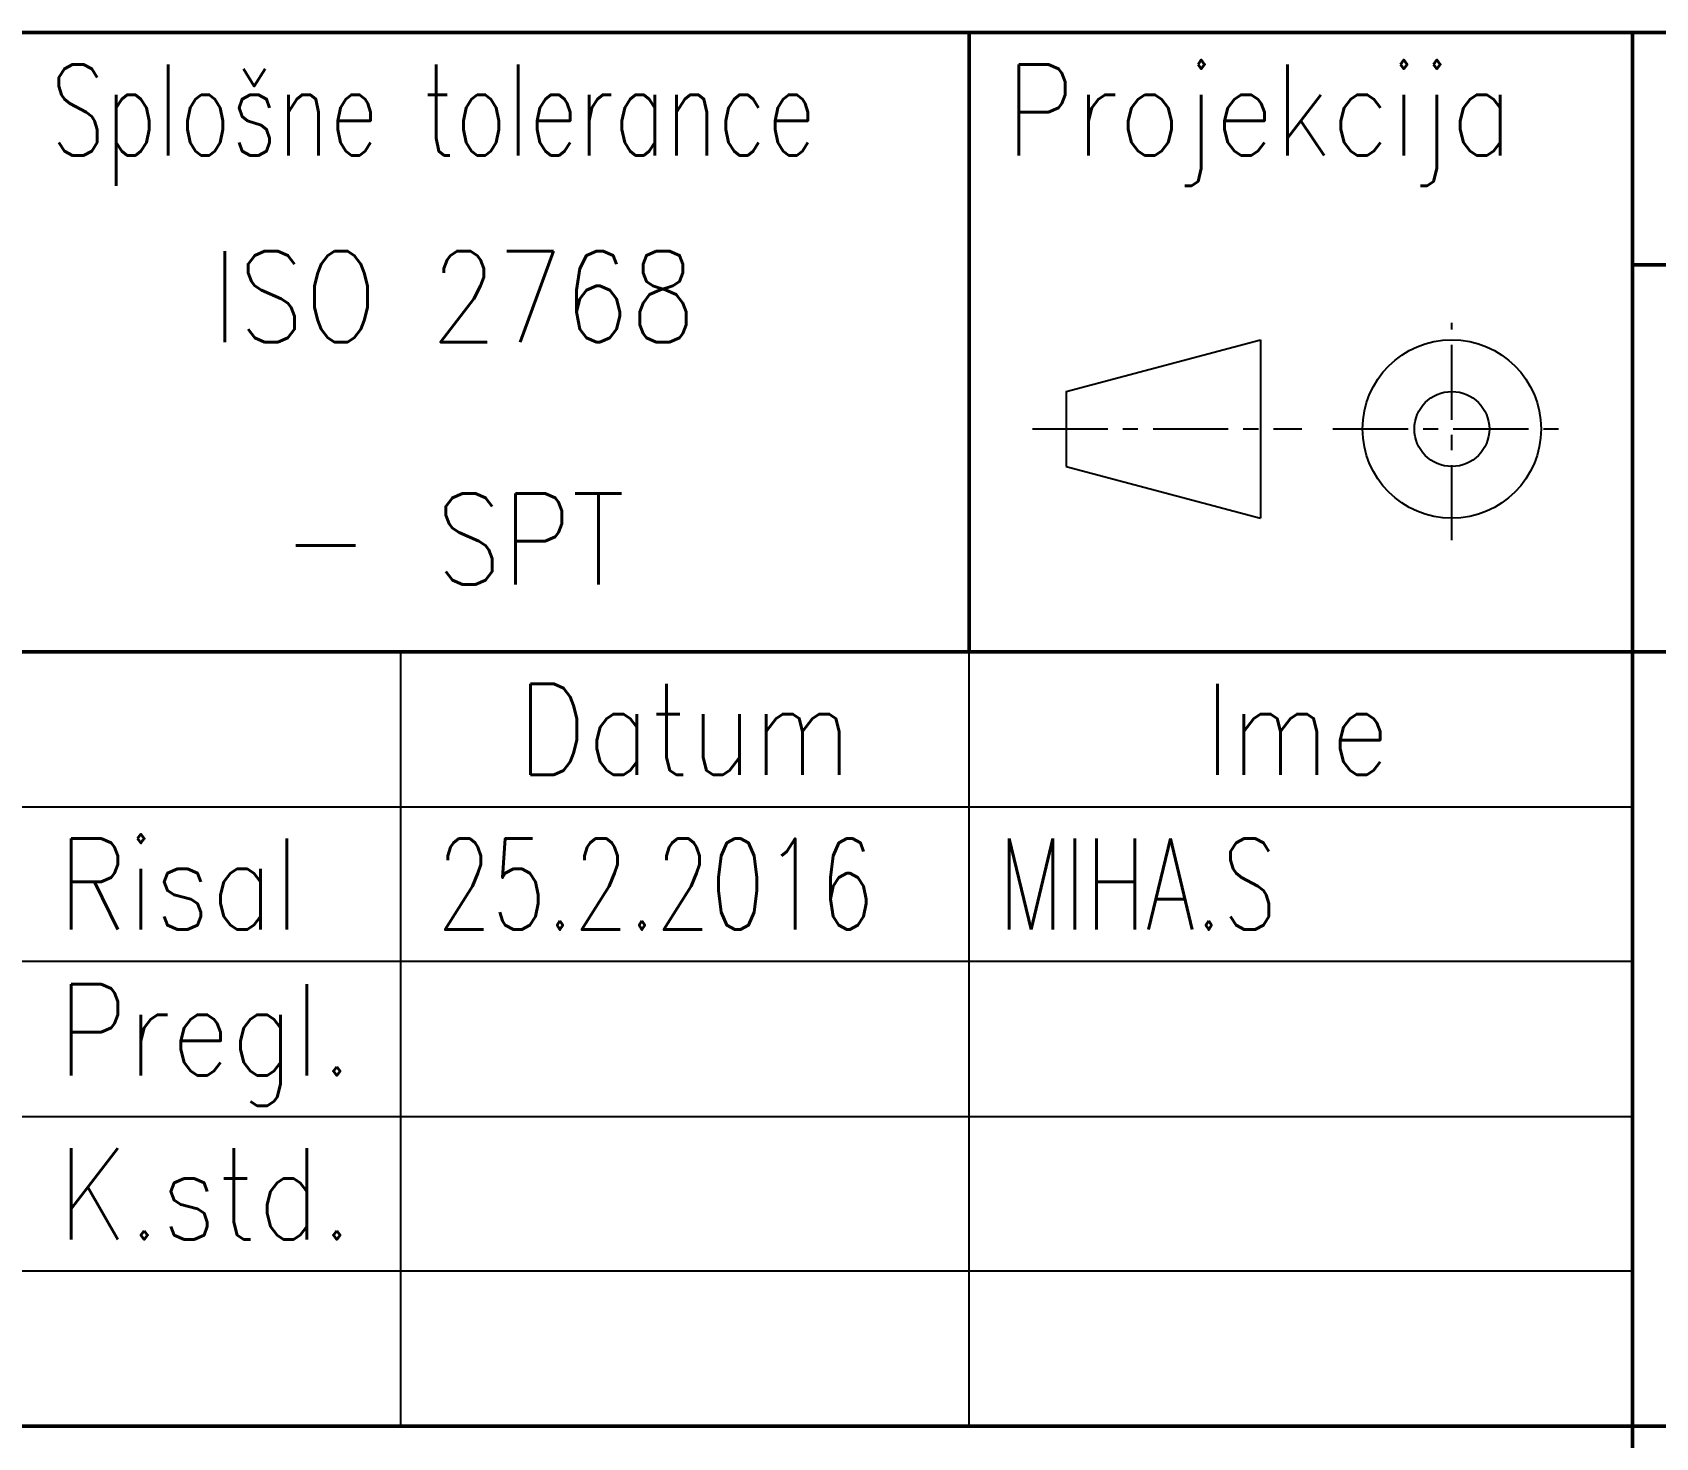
# Model space of a CAD drawing. Header units: millimetres. Extents: x -74 to 1648, y -1911 to -681.
# Drawn here: x 1236.5 to 1370.1, y -1845.6 to -1729.9 of the extents above; entities that cross this region are included whole.
import ezdxf
from ezdxf.enums import TextEntityAlignment as Align

# ---------------------------------------------------------------- set-up
doc = ezdxf.new("R2010")
doc.units = ezdxf.units.MM
doc.header["$MEASUREMENT"] = 0
doc.linetypes.add('CENTER', pattern=[2, 1.25, -0.25, 0.25, -0.25])
doc.layers.add('05', color=1, linetype='Continuous')
doc.layers.add('7', color=4, linetype='CENTER')
for name, color, linetype, lineweight in [('Crta_025', 5, 'Continuous', 25), ('Crta_035', 3, 'Continuous', 35), ('Crta_05', 1, 'Continuous', 50)]:
    doc.layers.add(name, color=color, linetype=linetype, lineweight=lineweight)
doc.styles.add('TEHN_25', font='romans.shx', dxfattribs={"width": 0.85, "height": 2.5})

# ---------------------------------------------------------------- blocks, each defined once
blk = doc.blocks.new('PM_ZNAK')
at = {"layer": '05'}
for p, q in [((0, 0.623), (3.224, 1.482)), ((3.224, 1.482), (3.224, -1.482)), ((0, 0.623), (0, -0.623)), ((0, -0.623), (3.224, -1.482))]:
    blk.add_line(p, q, dxfattribs=at)
for radius in [1.482, 0.623]:
    blk.add_circle((6.405, 0), radius, dxfattribs=at)
at = {"layer": '7'}
for p, q in [((6.405, -1.85), (6.405, 1.762)), ((-0.559, 0), (3.912, 0)), ((4.428, 0), (8.383, 0))]:
    blk.add_line(p, q, dxfattribs=at)

msp = doc.modelspace()

# ---------------------------------------------------------------- linework, layer by layer
at = {"layer": 'Crta_025'}
for p, q in [((1266.75531, -1780.94814), (1266.75531, -1844.69814)), ((1313.55531, -1844.69814), (1313.55531, -1780.94814)), ((1071.75531, -1793.69814), (1368.15531, -1793.69814)), ((1368.15531, -1806.44814), (1071.75531, -1806.44814)), ((1071.75531, -1819.19814), (1368.15531, -1819.19814)), ((1368.15531, -1831.94814), (1071.75531, -1831.94814))]:
    msp.add_line(p, q, dxfattribs=at)
at = {"layer": 'Crta_05'}
for p, q in [((1071.75531, -1729.94814), (1633.35531, -1729.94814)), ((1313.55531, -1729.94814), (1313.55531, -1780.94814)), ((1368.15531, -1729.94814), (1368.15531, -1895.69814)), ((1368.15531, -1749.07314), (1633.35531, -1749.07314)), ((1071.75531, -1780.94814), (1633.35531, -1780.94814)), ((1235.55531, -1844.69814), (1633.35531, -1844.69814))]:
    msp.add_line(p, q, dxfattribs=at)

# ---------------------------------------------------------------- block references
at = {"layer": '05', "color": 7, "xscale": 4.955720161467938, "yscale": 4.955720161467938, "zscale": 4.955720161467938}
msp.add_blockref('PM_ZNAK', (1321.55559, -1762.59711), dxfattribs=at)

# ---------------------------------------------------------------- texts
at = {"layer": 'Crta_025', "style": 'TEHN_25'}
for s, width, p in [('Splošne tolerance', 0.7, (1237.95531, -1740.07314)), ('Projekcija', 0.85, (1316.55531, -1740.07314)), ('Risal', 0.85, (1238.55531, -1803.82314)), ('Pregl.', 0.85, (1238.55531, -1815.82314)), ('K.std.', 0.85, (1238.55531, -1829.32314))]:
    msp.add_text(s, height=7.5, dxfattribs=dict(at, width=width)).set_placement(p)
at = {"layer": 'Crta_025', "style": 'TEHN_25', "width": 0.85}
for s, p in [('Datum', (1290.15531, -1791.07314)), ('Ime', (1340.55531, -1791.07314))]:
    msp.add_text(s, height=7.5, dxfattribs=at).set_placement(p, align=Align.CENTER)
at = {"layer": 'Crta_035', "style": 'TEHN_25', "width": 0.85}
for s, p in [('ISO 2768', (1251.19759, -1755.44814)), ('- ', (1257.03086, -1775.39814))]:
    msp.add_text(s, height=7.5, dxfattribs=at).set_placement(p)
at = {"layer": 'Crta_035', "style": 'TEHN_25'}
for tag, p, s, width in [('SPT', (1269.65774, -1775.39814), 'm K', 0.85), ('25.2.2016', (1269.75531, -1803.82314), '2011.2.13', 0.7), ('MIHA.S', (1315.95531, -1803.82314), '', 0.7)]:
    msp.add_attdef(tag, p, s, height=7.5, dxfattribs=dict(at, width=width))

doc.saveas('drawing.dxf')
